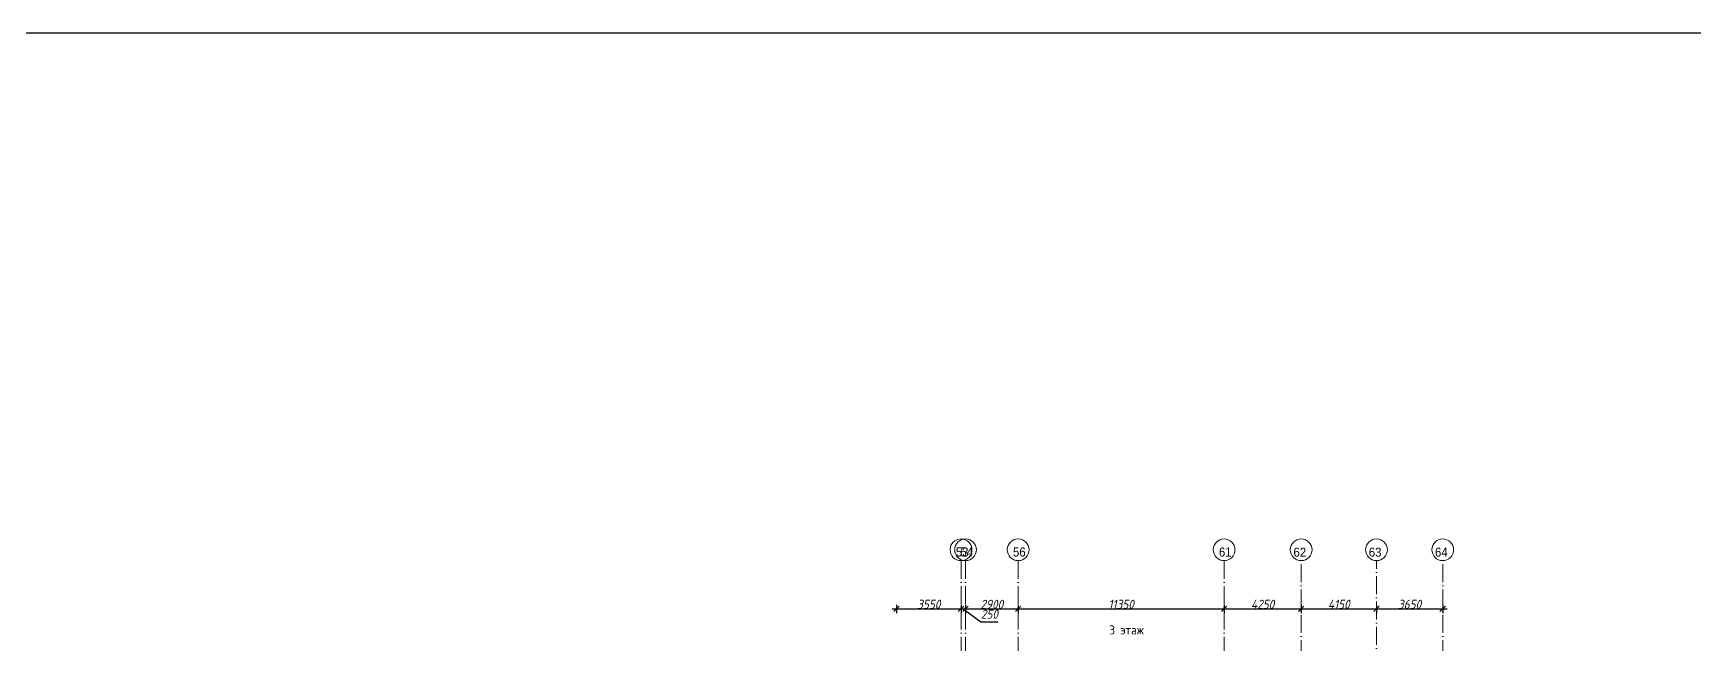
# Model space of a CAD drawing. Header units: millimetres. Extents: x 209 to 1046824, y -248937 to 510758.
# Drawn here: x 310182 to 401711, y 470435 to 504101 of the extents above; entities that cross this region are included whole.
import ezdxf

# ---------------------------------------------------------------- set-up
doc = ezdxf.new("R2010")
doc.units = ezdxf.units.MM
doc.linetypes.add('50_200_ШТРИХ_1Т_ш5_п1_п1_', pattern=[1400, 1000, -200, 0, -200])
doc.layers.add('A-ANNO-DIMS', color=7, linetype='Continuous', lineweight=9)
doc.layers.add('Основные линии', color=7, linetype='Continuous', lineweight=30)
for name, color, linetype, lineweight, true_color in [('Оси-1', 7, 'Continuous', 20, 0xaaaaaa), ('Оси-2', 7, 'Continuous', 9, 0xaaaaaa), ('Оси-3', 7, '50_200_ШТРИХ_1Т_ш5_п1_п1_', 9, 0xaaaaaa)]:
    doc.layers.add(name, color=color, linetype=linetype, lineweight=lineweight, true_color=true_color)
doc.styles.add('Arial', font='arial.ttf', dxfattribs={"width": 0.9, "height": 500})
doc.styles.add('ISOCPEUR_I_1', font='isocpeui.ttf', dxfattribs={"width": 0.9, "height": 500})
doc.styles.add('СПДС', font='isocpeur.ttf', dxfattribs={"width": 0.9})
doc.dimstyles.new('ISO-2_5_0_9К_БОЛЬШОЙ', dxfattribs={"dimscale": 304.8, "dimtxt": 497.990588, "dimasz": 0.984252, "dimexe": 0.787402, "dimexo": 0, "dimgap": 0, "dimtad": 1, "dimdec": 0, "dimzin": 0, "dimdsep": 46, "dimtxsty": 'ISOCPEUR_I_1', "dimblk1": 'OBLIQUE', "dimblk2": 'OBLIQUE', "dimsah": 1, "dimcen": 0.09, "dimdle": 0.787402, "dimazin": 0, "dimtfac": 1, "dimtdec": 4, "dimtix": 1, "dimtmove": 0, "dimatfit": 3, "dimfxl": 1, "dimtvp": 1, "dimtolj": 1, "dimtzin": 0, "dimarcsym": 2})
doc.dimstyles.new('ISO-2_5_0_9К_БОЛЬШОЙ_1', dxfattribs={"dimscale": 304.8, "dimtxt": 497.990588, "dimasz": 0.984252, "dimexe": 0.787402, "dimexo": 0, "dimgap": 0, "dimtad": 1, "dimdec": 0, "dimzin": 0, "dimdsep": 46, "dimtxsty": 'ISOCPEUR_I_1', "dimblk1": 'OBLIQUE', "dimblk2": 'OBLIQUE', "dimsah": 1, "dimcen": 0.09, "dimdle": 0.787402, "dimazin": 0, "dimtfac": 1, "dimtdec": 4, "dimtix": 1, "dimtmove": 1, "dimatfit": 3, "dimfxl": 1, "dimtvp": 1, "dimtolj": 1, "dimtzin": 0, "dimarcsym": 2})

# ---------------------------------------------------------------- blocks, each defined once
blk = doc.blocks.new('Ось сетки - Круг_Ø6_00__ISO-2_5_0_9K_-17386508-АИ_План этажа_Стены_3')
at = {"layer": 'Оси-1'}
blk.add_circle((0, 0), 3, dxfattribs=at)
blk = doc.blocks.new('_Oblique')
at = {"color": 0, "linetype": 'ByBlock', "lineweight": -2}
blk.add_line((-0.5, -0.5), (0.5, 0.5), dxfattribs=at)
blk = doc.blocks.new('*D1819')
at = {"layer": 'A-ANNO-DIMS', "color": 0, "lineweight": -2, "transparency": 16777216}
for p, q in [((357531, 472364), (361561, 472364)), ((357771, 472576), (357771, 472124)), ((361321, 472576), (361321, 472124))]:
    blk.add_line(p, q, dxfattribs=at)
at = {"layer": 'Defpoints', "color": 0, "lineweight": 30, "transparency": 16777216}
for p in [(357771, 472576), (361321, 472576), (361321, 472364)]:
    blk.add_point(p, dxfattribs=at)
at = {"layer": 'A-ANNO-DIMS', "color": 0, "lineweight": -2, "transparency": 16777216, "xscale": 300, "yscale": 300, "zscale": 300, "rotation": 180}
blk.add_blockref('_Oblique', (357771, 472364), dxfattribs=at)
at = {"layer": 'A-ANNO-DIMS', "color": 0, "lineweight": -2, "transparency": 16777216, "xscale": 300, "yscale": 300, "zscale": 300}
blk.add_blockref('_Oblique', (361321, 472364), dxfattribs=at)
at = {"layer": 'A-ANNO-DIMS', "color": 0, "transparency": 16777216, "insert": (359546, 472614), "char_height": 500, "width": 1516.96, "attachment_point": 5, "style": 'ISOCPEUR_I_1'}
blk.add_mtext('\\A1;3550', dxfattribs=at)
blk = doc.blocks.new('*D1820')
at = {"layer": 'A-ANNO-DIMS', "color": 0, "lineweight": -2, "transparency": 16777216}
for p, q in [((361081, 472364), (361811, 472364)), ((361321, 472576), (361321, 472124)), ((361446, 472364), (362414, 471648)), ((361571, 472576), (361571, 472124)), ((362414, 471648), (363370, 471648))]:
    blk.add_line(p, q, dxfattribs=at)
at = {"layer": 'Defpoints', "color": 0, "lineweight": 30, "transparency": 16777216}
for p in [(361321, 472576), (361571, 472576), (361571, 472364)]:
    blk.add_point(p, dxfattribs=at)
at = {"layer": 'A-ANNO-DIMS', "color": 0, "lineweight": -2, "transparency": 16777216, "xscale": 300, "yscale": 300, "zscale": 300, "rotation": 180}
blk.add_blockref('_Oblique', (361321, 472364), dxfattribs=at)
at = {"layer": 'A-ANNO-DIMS', "color": 0, "lineweight": -2, "transparency": 16777216, "xscale": 300, "yscale": 300, "zscale": 300}
blk.add_blockref('_Oblique', (361571, 472364), dxfattribs=at)
at = {"layer": 'A-ANNO-DIMS', "color": 0, "transparency": 16777216, "insert": (362414, 472315), "char_height": 500, "width": 1137.72, "attachment_point": 1, "line_spacing_factor": 1.149209, "style": 'ISOCPEUR_I_1'}
blk.add_mtext('\\A1;250', dxfattribs=at)
blk = doc.blocks.new('*D1821')
at = {"layer": 'A-ANNO-DIMS', "color": 0, "lineweight": -2, "transparency": 16777216}
for p, q in [((361331, 472364), (364711, 472364)), ((361571, 472576), (361571, 472124)), ((364471, 472576), (364471, 472124))]:
    blk.add_line(p, q, dxfattribs=at)
at = {"layer": 'Defpoints', "color": 0, "lineweight": 30, "transparency": 16777216}
for p in [(361571, 472576), (364471, 472576), (364471, 472364)]:
    blk.add_point(p, dxfattribs=at)
at = {"layer": 'A-ANNO-DIMS', "color": 0, "lineweight": -2, "transparency": 16777216, "xscale": 300, "yscale": 300, "zscale": 300, "rotation": 180}
blk.add_blockref('_Oblique', (361571, 472364), dxfattribs=at)
at = {"layer": 'A-ANNO-DIMS', "color": 0, "lineweight": -2, "transparency": 16777216, "xscale": 300, "yscale": 300, "zscale": 300}
blk.add_blockref('_Oblique', (364471, 472364), dxfattribs=at)
at = {"layer": 'A-ANNO-DIMS', "color": 0, "transparency": 16777216, "insert": (363021, 472614), "char_height": 500, "width": 1516.96, "attachment_point": 5, "style": 'ISOCPEUR_I_1'}
blk.add_mtext('\\A1;2900', dxfattribs=at)
blk = doc.blocks.new('*D1822')
at = {"layer": 'A-ANNO-DIMS', "color": 0, "lineweight": -2, "transparency": 16777216}
for p, q in [((364231, 472364), (376061, 472364)), ((364471, 472576), (364471, 472124)), ((375821, 472576), (375821, 472124))]:
    blk.add_line(p, q, dxfattribs=at)
at = {"layer": 'Defpoints', "color": 0, "lineweight": 30, "transparency": 16777216}
for p in [(364471, 472576), (375821, 472576), (375821, 472364)]:
    blk.add_point(p, dxfattribs=at)
at = {"layer": 'A-ANNO-DIMS', "color": 0, "lineweight": -2, "transparency": 16777216, "xscale": 300, "yscale": 300, "zscale": 300, "rotation": 180}
blk.add_blockref('_Oblique', (364471, 472364), dxfattribs=at)
at = {"layer": 'A-ANNO-DIMS', "color": 0, "lineweight": -2, "transparency": 16777216, "xscale": 300, "yscale": 300, "zscale": 300}
blk.add_blockref('_Oblique', (375821, 472364), dxfattribs=at)
at = {"layer": 'A-ANNO-DIMS', "color": 0, "transparency": 16777216, "insert": (370146, 472614), "char_height": 500, "width": 1666.35, "attachment_point": 5, "style": 'ISOCPEUR_I_1'}
blk.add_mtext('\\A1;11350', dxfattribs=at)
blk = doc.blocks.new('*D1823')
at = {"layer": 'A-ANNO-DIMS', "color": 0, "lineweight": -2, "transparency": 16777216}
for p, q in [((375581, 472364), (380311, 472364)), ((375821, 472576), (375821, 472124)), ((380071, 472576), (380071, 472124))]:
    blk.add_line(p, q, dxfattribs=at)
at = {"layer": 'Defpoints', "color": 0, "lineweight": 30, "transparency": 16777216}
for p in [(375821, 472576), (380071, 472576), (380071, 472364)]:
    blk.add_point(p, dxfattribs=at)
at = {"layer": 'A-ANNO-DIMS', "color": 0, "lineweight": -2, "transparency": 16777216, "xscale": 300, "yscale": 300, "zscale": 300, "rotation": 180}
blk.add_blockref('_Oblique', (375821, 472364), dxfattribs=at)
at = {"layer": 'A-ANNO-DIMS', "color": 0, "lineweight": -2, "transparency": 16777216, "xscale": 300, "yscale": 300, "zscale": 300}
blk.add_blockref('_Oblique', (380071, 472364), dxfattribs=at)
at = {"layer": 'A-ANNO-DIMS', "color": 0, "transparency": 16777216, "insert": (377946, 472614), "char_height": 500, "width": 1562.92, "attachment_point": 5, "style": 'ISOCPEUR_I_1'}
blk.add_mtext('\\A1;4250', dxfattribs=at)
blk = doc.blocks.new('*D1824')
at = {"layer": 'A-ANNO-DIMS', "color": 0, "lineweight": -2, "transparency": 16777216}
for p, q in [((379831, 472364), (384461, 472364)), ((380071, 472576), (380071, 472124)), ((384221, 472576), (384221, 472124))]:
    blk.add_line(p, q, dxfattribs=at)
at = {"layer": 'Defpoints', "color": 0, "lineweight": 30, "transparency": 16777216}
for p in [(380071, 472576), (384221, 472576), (384221, 472364)]:
    blk.add_point(p, dxfattribs=at)
at = {"layer": 'A-ANNO-DIMS', "color": 0, "lineweight": -2, "transparency": 16777216, "xscale": 300, "yscale": 300, "zscale": 300, "rotation": 180}
blk.add_blockref('_Oblique', (380071, 472364), dxfattribs=at)
at = {"layer": 'A-ANNO-DIMS', "color": 0, "lineweight": -2, "transparency": 16777216, "xscale": 300, "yscale": 300, "zscale": 300}
blk.add_blockref('_Oblique', (384221, 472364), dxfattribs=at)
at = {"layer": 'A-ANNO-DIMS', "color": 0, "transparency": 16777216, "insert": (382146, 472614), "char_height": 500, "width": 1448, "attachment_point": 5, "style": 'ISOCPEUR_I_1'}
blk.add_mtext('\\A1;4150', dxfattribs=at)
blk = doc.blocks.new('*D1825')
at = {"layer": 'A-ANNO-DIMS', "color": 0, "lineweight": -2, "transparency": 16777216}
for p, q in [((383981, 472364), (388111, 472364)), ((384221, 472576), (384221, 472124)), ((387871, 472576), (387871, 472124))]:
    blk.add_line(p, q, dxfattribs=at)
at = {"layer": 'Defpoints', "color": 0, "lineweight": 30, "transparency": 16777216}
for p in [(384221, 472576), (387871, 472576), (387871, 472364)]:
    blk.add_point(p, dxfattribs=at)
at = {"layer": 'A-ANNO-DIMS', "color": 0, "lineweight": -2, "transparency": 16777216, "xscale": 300, "yscale": 300, "zscale": 300, "rotation": 180}
blk.add_blockref('_Oblique', (384221, 472364), dxfattribs=at)
at = {"layer": 'A-ANNO-DIMS', "color": 0, "lineweight": -2, "transparency": 16777216, "xscale": 300, "yscale": 300, "zscale": 300}
blk.add_blockref('_Oblique', (387871, 472364), dxfattribs=at)
at = {"layer": 'A-ANNO-DIMS', "color": 0, "transparency": 16777216, "insert": (386046, 472614), "char_height": 500, "width": 1516.96, "attachment_point": 5, "style": 'ISOCPEUR_I_1'}
blk.add_mtext('\\A1;3650', dxfattribs=at)

msp = doc.modelspace()

# ---------------------------------------------------------------- linework, layer by layer
msp.add_lwpolyline([(26995.2, 144021), (517179.4, 144021), (517179.4, 504101.2), (26995.2, 504101.2)], close=True)
at = {"layer": 'Оси-3'}
for p, q in [((361321.4, 475019.8), (361321.4, 431828)), ((361571.4, 475019.8), (361571.4, 431828)), ((364471.4, 475019.8), (364471.4, 431828)), ((375821.4, 475019.8), (375821.4, 431828)), ((380071.4, 431828), (380071.4, 475019.8)), ((384221.4, 431169.9), (384221.4, 475019.8)), ((387871.4, 431828), (387871.4, 475019.8))]:
    msp.add_line(p, q, dxfattribs=at)

# ---------------------------------------------------------------- block references
at = {"layer": 'Оси-1', "xscale": 199.9999999999999, "yscale": 199.9999999999999, "zscale": 199.9999999999999, "rotation": 180}
for p in [(361321.4, 475619.8), (361571.4, 475619.8), (364471.4, 475619.8), (375821.4, 475619.8)]:
    msp.add_blockref('Ось сетки - Круг_Ø6_00__ISO-2_5_0_9K_-17386508-АИ_План этажа_Стены_3', p, dxfattribs=at)
at = {"layer": 'Оси-1', "xscale": 199.9999999999999, "yscale": 199.9999999999999, "zscale": 199.9999999999999}
for p in [(380071.4, 475619.8), (384221.4, 475619.8), (387871.4, 475619.8), (387871.4, 475619.8)]:
    msp.add_blockref('Ось сетки - Круг_Ø6_00__ISO-2_5_0_9K_-17386508-АИ_План этажа_Стены_3', p, dxfattribs=at)

# ---------------------------------------------------------------- texts
at = {"layer": 'Оси-2', "char_height": 500, "width": 702, "attachment_point": 5, "line_spacing_factor": 0.936439, "style": 'Arial'}
for s, insert in [('\\pxqc,t4.572,9.144,13.716,18.288,22.86,27.432,32.004,36.576,41.148,45.72,50.292,54.864,59.436,64.008,68.58,73.152,77.724,82.296,86.868,91.44,96.012,100.584,105.156,109.728,114.3,118.872,123.444,128.016,132.588,137.16,141.732,146.304;{53}', (361386.6, 475492.6)), ('\\pxqc,t4.572,9.144,13.716,18.288,22.86,27.432,32.004,36.576,41.148,45.72,50.292,54.864,59.436,64.008,68.58,73.152,77.724,82.296,86.868,91.44,96.012,100.584,105.156,109.728,114.3,118.872,123.444,128.016,132.588,137.16,141.732,146.304;{54}', (361636.6, 475492.6)), ('\\pxqc,t4.572,9.144,13.716,18.288,22.86,27.432,32.004,36.576,41.148,45.72,50.292,54.864,59.436,64.008,68.58,73.152,77.724,82.296,86.868,91.44,96.012,100.584,105.156,109.728,114.3,118.872,123.444,128.016,132.588,137.16,141.732,146.304;{56}', (364536.6, 475492.6)), ('\\pxqc,t4.572,9.144,13.716,18.288,22.86,27.432,32.004,36.576,41.148,45.72,50.292,54.864,59.436,64.008,68.58,73.152,77.724,82.296,86.868,91.44,96.012,100.584,105.156,109.728,114.3,118.872,123.444,128.016,132.588,137.16,141.732,146.304;{61}', (375886.6, 475492.6)), ('\\pxqc,t4.572,9.144,13.716,18.288,22.86,27.432,32.004,36.576,41.148,45.72,50.292,54.864,59.436,64.008,68.58,73.152,77.724,82.296,86.868,91.44,96.012,100.584,105.156,109.728,114.3,118.872,123.444,128.016,132.588,137.16,141.732,146.304;{62}', (379995.5, 475482.3)), ('\\pxqc,t4.572,9.144,13.716,18.288,22.86,27.432,32.004,36.576,41.148,45.72,50.292,54.864,59.436,64.008,68.58,73.152,77.724,82.296,86.868,91.44,96.012,100.584,105.156,109.728,114.3,118.872,123.444,128.016,132.588,137.16,141.732,146.304;{63}', (384145.5, 475482.3)), ('\\pxqc,t4.572,9.144,13.716,18.288,22.86,27.432,32.004,36.576,41.148,45.72,50.292,54.864,59.436,64.008,68.58,73.152,77.724,82.296,86.868,91.44,96.012,100.584,105.156,109.728,114.3,118.872,123.444,128.016,132.588,137.16,141.732,146.304;{64}', (387795.5, 475482.3)), ('\\pxqc,t4.572,9.144,13.716,18.288,22.86,27.432,32.004,36.576,41.148,45.72,50.292,54.864,59.436,64.008,68.58,73.152,77.724,82.296,86.868,91.44,96.012,100.584,105.156,109.728,114.3,118.872,123.444,128.016,132.588,137.16,141.732,146.304;{64}', (387795.5, 475482.3))]:
    msp.add_mtext(s, dxfattribs=dict(at, insert=insert))
at = {"layer": 'Основные линии', "insert": (369493.5, 471450), "char_height": 500, "attachment_point": 1, "style": 'СПДС'}
msp.add_mtext_dynamic_manual_height_columns('3 этаж ', width=2291.008, gutter_width=1622.4, heights=[0], dxfattribs=at)

# ---------------------------------------------------------------- dimensions: what is measured, and where the dimension line sits
at = {"layer": 'A-ANNO-DIMS'}
for base, p1, p2, override, picture, middle in [((361321.4, 472364.2), (357771.4, 472576.3), (361321.4, 472576.3), {"dimpost": '<>', "dimfxl": 3550}, '*D1819', (359546.4, 472614.2)), ((364471.4, 472364.2), (361571.4, 472576.3), (364471.4, 472576.3), {"dimpost": '<>', "dimfxl": 2900}, '*D1821', (363021.4, 472614.2)), ((375821.4, 472364.2), (364471.4, 472576.3), (375821.4, 472576.3), {"dimpost": '<>', "dimfxl": 11350}, '*D1822', (370146.4, 472614.2)), ((380071.4, 472364.2), (375821.4, 472576.3), (380071.4, 472576.3), {"dimpost": '<>', "dimfxl": 4250}, '*D1823', (377946.4, 472614.2)), ((384221.4, 472364.2), (380071.4, 472576.3), (384221.4, 472576.3), {"dimpost": '<>', "dimfxl": 4150}, '*D1824', (382146.4, 472614.2)), ((387871.4, 472364.2), (384221.4, 472576.3), (387871.4, 472576.3), {"dimpost": '<>', "dimfxl": 3650}, '*D1825', (386046.4, 472614.2))]:
    dim = msp.add_linear_dim(base=base, p1=p1, p2=p2, dimstyle='ISO-2_5_0_9К_БОЛЬШОЙ', override=override, dxfattribs=at)
    dim.commit()
    dim.dimension.update_dxf_attribs({"geometry": picture, "text_midpoint": middle})
dim = msp.add_linear_dim(base=(361571.4, 472364.2), p1=(361321.4, 472576.3), p2=(361571.4, 472576.3), dimstyle='ISO-2_5_0_9К_БОЛЬШОЙ_1', override={"dimpost": '<>', "dimfxl": 250}, dxfattribs=at)
dim.commit()
dim.dimension.update_dxf_attribs({"geometry": '*D1820', "text_midpoint": (362413.9, 471648.4), "dimtype": 160})

doc.saveas('drawing.dxf')
